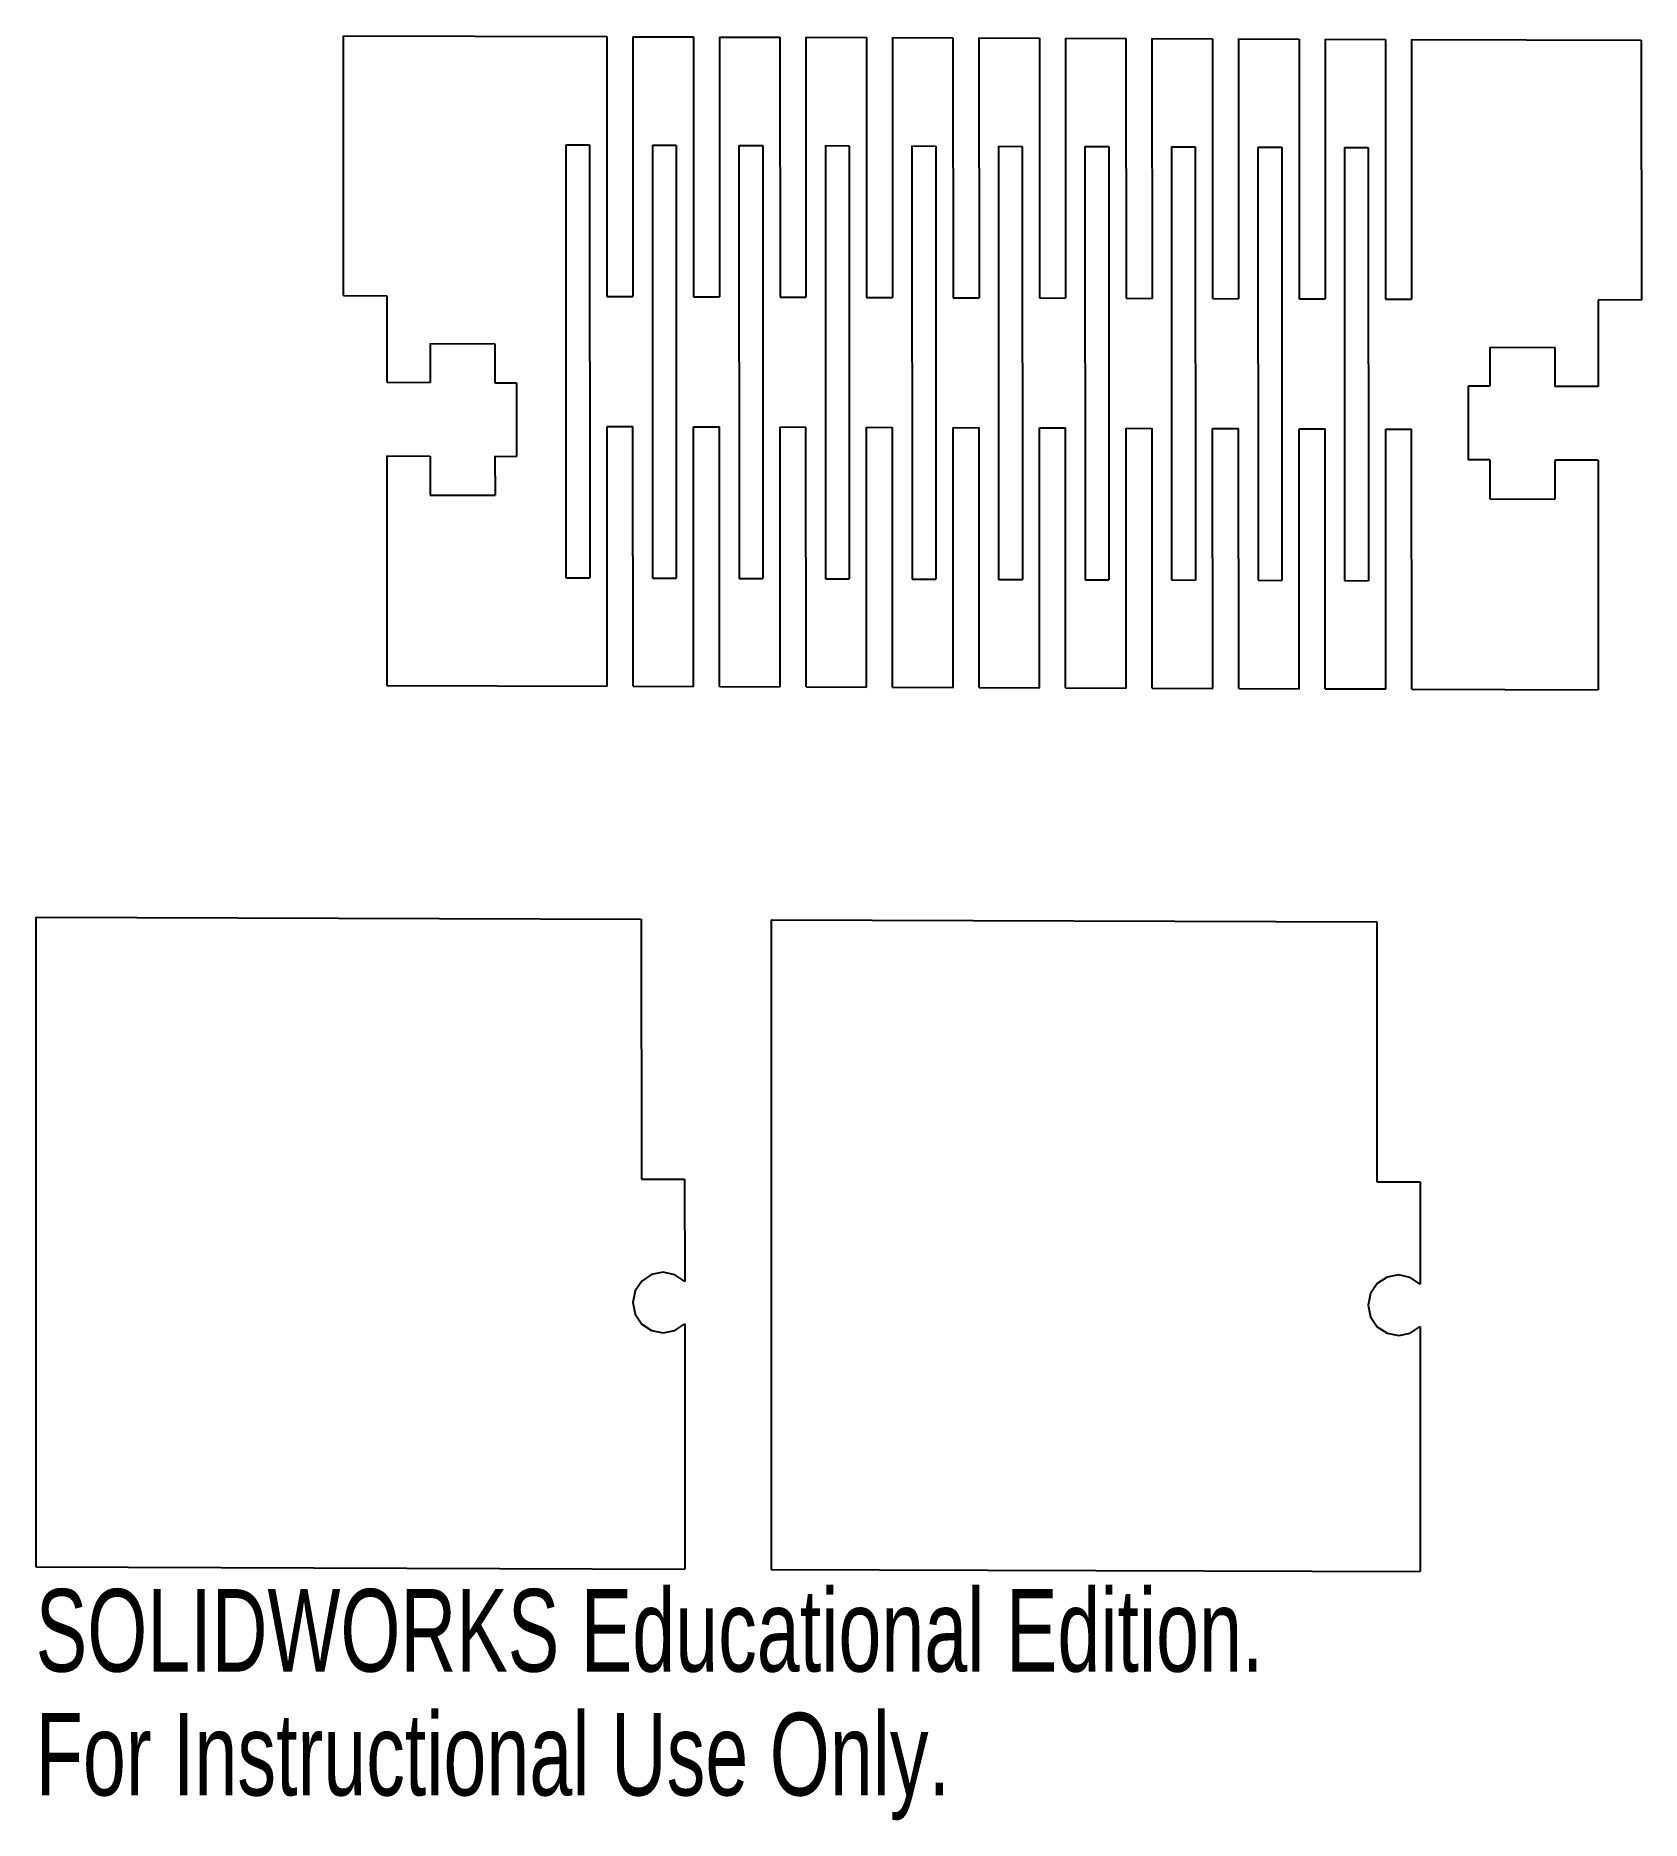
# Model space of a CAD drawing. Header units: inches. Extents: x -0.36 to 3.35, y -1.03 to 3.09.
import ezdxf

# ---------------------------------------------------------------- set-up
doc = ezdxf.new("R2010")
doc.units = ezdxf.units.IN
doc.header["$MEASUREMENT"] = 0
doc.styles.add('SLDTEXTSTYLE0', font='TXT', dxfattribs={"width": 0.7})

msp = doc.modelspace()

# ---------------------------------------------------------------- linework, layer by layer
at = {"color": 7, "linetype": 'Continuous'}
for p, q in [((0.3549, 2.4872), (0.3548, 3.0862)), ((0.3548, 3.0862), (0.9623, 3.0841)), ((0.9623, 3.0841), (0.9625, 2.485)), ((1.0222, 3.0839), (1.0224, 2.4848)), ((1.0222, 3.0839), (1.1619, 3.0834)), ((1.1619, 3.0834), (1.162, 2.4843)), ((1.2217, 3.0832), (1.2219, 2.4841)), ((1.2217, 3.0832), (1.3614, 3.0827)), ((1.3614, 3.0827), (1.3616, 2.4836)), ((1.4213, 3.0825), (1.5609, 3.082)), ((1.4213, 3.0825), (1.4214, 2.4834)), ((1.5609, 3.082), (1.5611, 2.4829)), ((1.6208, 3.0818), (1.621, 2.4827)), ((1.6208, 3.0818), (1.7605, 3.0813)), ((1.7605, 3.0813), (1.7606, 2.4822)), ((1.8203, 3.081), (1.8205, 2.482)), ((1.8203, 3.081), (1.96, 3.0806)), ((1.96, 3.0806), (1.9602, 2.4815)), ((2.0199, 3.0803), (2.02, 2.4813)), ((2.0199, 3.0803), (2.1595, 3.0798)), ((2.1595, 3.0798), (2.1597, 2.4808)), ((2.2194, 3.0796), (2.2196, 2.4806)), ((2.2194, 3.0796), (2.3591, 3.0791)), ((2.3591, 3.0791), (2.3592, 2.4801)), ((2.4189, 3.0789), (2.4191, 2.4799)), ((2.4189, 3.0789), (2.5586, 3.0784)), ((2.5586, 3.0784), (2.5588, 2.4794)), ((2.6185, 3.0782), (2.6186, 2.4792)), ((2.6185, 3.0782), (2.7581, 3.0777)), ((2.7581, 3.0777), (2.7583, 2.4787)), ((2.818, 3.0775), (2.8182, 2.4785)), ((2.818, 3.0775), (3.3478, 3.0756)), ((3.3478, 3.0756), (3.348, 2.4766)), ((0.8676, 2.8348), (0.9225, 2.8346)), ((0.8676, 2.8348), (0.8679, 1.8364)), ((0.9225, 2.8346), (0.9228, 1.8362)), ((1.0672, 2.8341), (1.0674, 1.8357)), ((1.0672, 2.8341), (1.122, 2.8339)), ((1.122, 2.8339), (1.1223, 1.8355)), ((1.2667, 2.8334), (1.267, 1.835)), ((1.2667, 2.8334), (1.3216, 2.8332)), ((1.3216, 2.8332), (1.3219, 1.8348)), ((1.4662, 2.8327), (1.4665, 1.8343)), ((1.4662, 2.8327), (1.5211, 2.8325)), ((1.5211, 2.8325), (1.5214, 1.8341)), ((1.6658, 2.832), (1.666, 1.8336)), ((1.6658, 2.832), (1.7206, 2.8318)), ((1.7206, 2.8318), (1.7209, 1.8334)), ((1.8653, 2.8313), (1.8656, 1.8328)), ((1.8653, 2.8313), (1.9202, 2.8311)), ((1.9202, 2.8311), (1.9205, 1.8327)), ((2.0648, 2.8306), (2.0651, 1.8321)), ((2.0648, 2.8306), (2.1197, 2.8304)), ((2.1197, 2.8304), (2.12, 1.8319)), ((2.2644, 2.8299), (2.2647, 1.8314)), ((2.2644, 2.8299), (2.3192, 2.8297)), ((2.3192, 2.8297), (2.3195, 1.8312)), ((2.4639, 2.8292), (2.4642, 1.8307)), ((2.4639, 2.8292), (2.5188, 2.829)), ((2.5188, 2.829), (2.5191, 1.8305)), ((2.6634, 2.8285), (2.6637, 1.83)), ((2.6634, 2.8285), (2.7183, 2.8283)), ((2.7183, 2.8283), (2.7186, 1.8298)), ((0.3549, 2.4872), (0.4547, 2.4868)), ((0.4547, 2.4868), (0.4548, 2.2871)), ((0.9625, 2.485), (1.0224, 2.4848)), ((1.162, 2.4843), (1.2219, 2.4841)), ((1.3616, 2.4836), (1.4214, 2.4834)), ((1.5611, 2.4829), (1.621, 2.4827)), ((1.7606, 2.4822), (1.8205, 2.482)), ((1.9602, 2.4815), (2.02, 2.4813)), ((2.1597, 2.4808), (2.2196, 2.4806)), ((2.3592, 2.4801), (2.4191, 2.4799)), ((2.5588, 2.4794), (2.6186, 2.4792)), ((2.7583, 2.4787), (2.8182, 2.4785)), ((3.348, 2.4766), (3.2482, 2.4769)), ((3.2482, 2.4769), (3.2483, 2.2773)), ((0.5545, 2.3766), (0.7042, 2.3761)), ((0.5545, 2.3766), (0.5545, 2.2868)), ((0.7042, 2.3761), (0.7042, 2.2862)), ((2.9988, 2.368), (3.1485, 2.3675)), ((2.9988, 2.368), (2.9988, 2.2781)), ((3.1485, 2.3675), (3.1485, 2.2776)), ((0.4548, 2.2871), (0.5545, 2.2868)), ((0.7042, 2.2862), (0.7541, 2.2861)), ((0.7541, 2.2861), (0.7541, 2.1163)), ((2.949, 2.2783), (2.949, 2.1086)), ((2.9988, 2.2781), (2.949, 2.2783)), ((3.2483, 2.2773), (3.1485, 2.2776)), ((0.9628, 1.5864), (0.9626, 2.1855)), ((0.9626, 2.1855), (1.0224, 2.1853)), ((1.0226, 1.5862), (1.0224, 2.1853)), ((1.1623, 1.5857), (1.1621, 2.1848)), ((1.1621, 2.1848), (1.222, 2.1846)), ((1.2222, 1.5855), (1.222, 2.1846)), ((1.3618, 1.585), (1.3617, 2.1841)), ((1.3617, 2.1841), (1.4215, 2.1839)), ((1.4217, 1.5848), (1.4215, 2.1839)), ((1.5614, 1.5843), (1.5612, 2.1834)), ((1.5612, 2.1834), (1.6211, 2.1832)), ((1.6212, 1.5841), (1.6211, 2.1832)), ((1.7609, 1.5836), (1.7607, 2.1827)), ((1.7607, 2.1827), (1.8206, 2.1825)), ((1.8208, 1.5834), (1.8206, 2.1825)), ((1.9604, 1.5829), (1.9603, 2.182)), ((1.9603, 2.182), (2.0201, 2.1818)), ((2.0203, 1.5827), (2.0201, 2.1818)), ((2.16, 1.5822), (2.1598, 2.1813)), ((2.1598, 2.1813), (2.2197, 2.181)), ((2.2198, 1.582), (2.2197, 2.181)), ((2.3595, 1.5815), (2.3593, 2.1806)), ((2.3593, 2.1806), (2.4192, 2.1803)), ((2.4194, 1.5813), (2.4192, 2.1803)), ((2.559, 1.5808), (2.5589, 2.1798)), ((2.5589, 2.1798), (2.6187, 2.1796)), ((2.6189, 1.5806), (2.6187, 2.1796)), ((2.7586, 1.5801), (2.7584, 2.1791)), ((2.7584, 2.1791), (2.8183, 2.1789)), ((2.8184, 1.5799), (2.8183, 2.1789)), ((0.4548, 2.1174), (0.455, 1.5882)), ((0.4548, 2.1174), (0.5546, 2.117)), ((0.5546, 2.117), (0.5546, 2.0272)), ((0.7042, 2.1165), (0.7043, 2.0267)), ((0.7042, 2.1165), (0.7541, 2.1163)), ((2.9989, 2.1084), (2.949, 2.1086)), ((2.9989, 2.1084), (2.9989, 2.0185)), ((3.1485, 2.1079), (3.1486, 2.018)), ((3.2483, 2.1075), (3.1485, 2.1079)), ((3.2483, 2.1075), (3.2485, 1.5783)), ((0.5546, 2.0272), (0.7043, 2.0267)), ((2.9989, 2.0185), (3.1486, 2.018)), ((0.8679, 1.8364), (0.9228, 1.8362)), ((1.0674, 1.8357), (1.1223, 1.8355)), ((1.267, 1.835), (1.3219, 1.8348)), ((1.4665, 1.8343), (1.5214, 1.8341)), ((1.666, 1.8336), (1.7209, 1.8334)), ((1.8656, 1.8328), (1.9205, 1.8327)), ((2.0651, 1.8321), (2.12, 1.8319)), ((2.2647, 1.8314), (2.3195, 1.8312)), ((2.4642, 1.8307), (2.5191, 1.8305)), ((2.6637, 1.83), (2.7186, 1.8298)), ((0.455, 1.5882), (0.9628, 1.5864)), ((1.0226, 1.5862), (1.1623, 1.5857)), ((1.2222, 1.5855), (1.3618, 1.585)), ((1.4217, 1.5848), (1.5614, 1.5843)), ((1.6212, 1.5841), (1.7609, 1.5836)), ((1.8208, 1.5834), (1.9604, 1.5829)), ((2.0203, 1.5827), (2.16, 1.5822)), ((2.2198, 1.582), (2.3595, 1.5815)), ((2.4194, 1.5813), (2.559, 1.5808)), ((2.6189, 1.5806), (2.7586, 1.5801)), ((2.8184, 1.5799), (3.2485, 1.5783)), ((-0.355, 1.0541), (1.0417, 1.0491)), ((-0.355, 1.0541), (-0.3546, -0.4436)), ((1.0417, 1.0491), (1.0419, 0.4501)), ((1.341, 1.0481), (1.3414, -0.4496)), ((1.341, 1.0481), (2.7378, 1.0431)), ((2.7378, 1.0431), (2.7379, 0.4441)), ((1.0419, 0.4501), (1.1416, 0.4497)), ((1.1416, 0.4497), (1.1417, 0.2141)), ((2.7379, 0.4441), (2.8377, 0.4437)), ((2.8377, 0.4437), (2.8378, 0.2081)), ((1.1417, 0.1163), (1.1419, -0.4489)), ((2.8378, 0.1103), (2.838, -0.4549)), ((-0.3546, -0.4436), (1.1419, -0.4489)), ((1.3414, -0.4496), (2.838, -0.4549))]:
    msp.add_line(p, q, dxfattribs=at)
at = {"color": 7, "linetype": 'Continuous', "flags": 128}
for points in [[(1.1417, 0.2141), (1.1191, 0.2296), (1.0923, 0.2352), (1.0654, 0.2301), (1.0426, 0.2151), (1.0274, 0.1924), (1.022, 0.1656), (1.0274, 0.1387), (1.0426, 0.1159), (1.0655, 0.1007), (1.0923, 0.0955), (1.1191, 0.1009), (1.1417, 0.1163)], [(2.8378, 0.2081), (2.8151, 0.2236), (2.7883, 0.2292), (2.7615, 0.2241), (2.7387, 0.2091), (2.7234, 0.1864), (2.7181, 0.1596), (2.7234, 0.1327), (2.7387, 0.1099), (2.7615, 0.0947), (2.7884, 0.0895), (2.8152, 0.0949), (2.8378, 0.1103)]]:
    msp.add_lwpolyline(points, dxfattribs=at)

# ---------------------------------------------------------------- texts
at = {"color": 7, "linetype": 'Continuous', "char_height": 0.1903, "attachment_point": 1, "style": 'SLDTEXTSTYLE0'}
for s, insert in [('SOLIDWORKS Educational Edition.', (-0.355, -0.495)), ('For Instructional Use Only.', (-0.355, -0.7805))]:
    msp.add_mtext(s, dxfattribs=dict(at, insert=insert))

doc.saveas('drawing.dxf')
